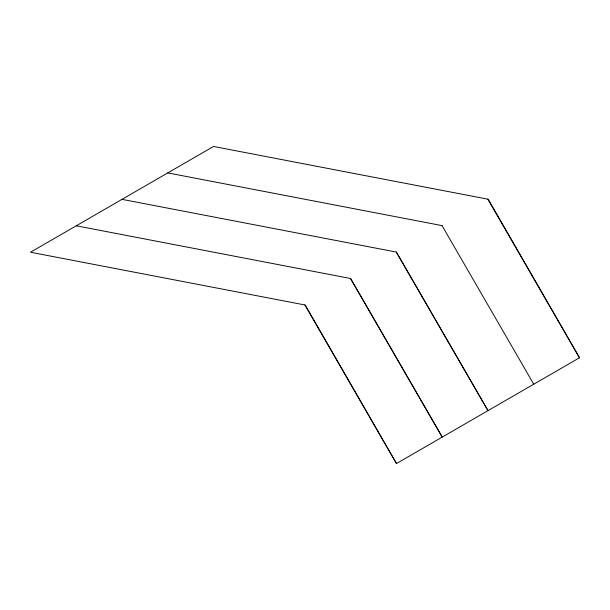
<?xml version="1.0" encoding="UTF-8"?>
<svg xmlns="http://www.w3.org/2000/svg" width="610" height="610" viewBox="0 0 610 610"><rect width="100%" height="100%" fill="white"/><g stroke="black" fill="none" stroke-linecap="round" stroke-linejoin="round"><path stroke-width="0.91" d="M304.847 304.947L396.477 463.531L579.5 357.765L488.229 199.249L213.523 146.469L30.5 252.235L305.206 305.023L396.477 463.531M167.765 172.912L442.113 225.624M122.008 199.356L396.355 252.067L487.992 410.644L396.302 252.098M76.258 225.791L350.597 278.511L442.235 437.088L350.544 278.541M487.817 199.211L579.5 357.765M442.059 225.654L533.742 384.208"/></g></svg>
